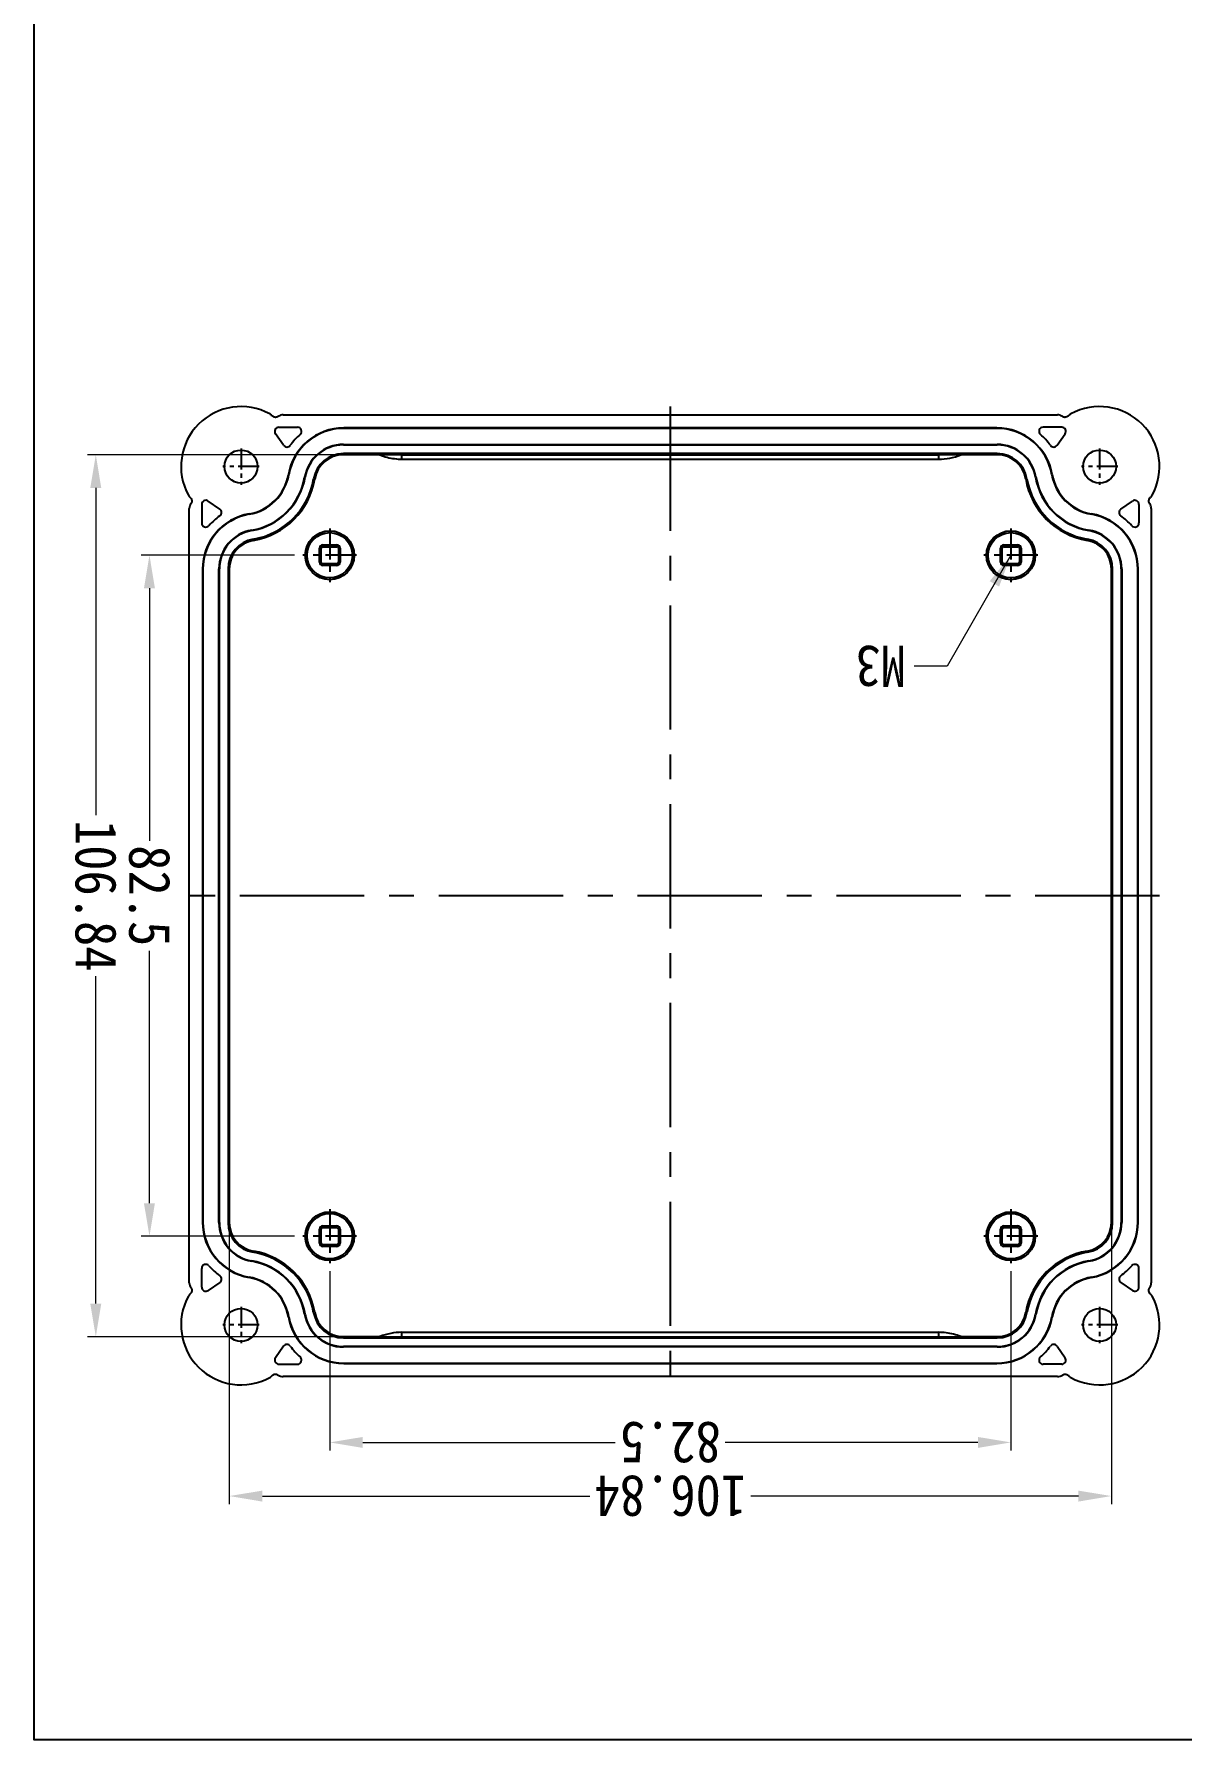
# Model space of a CAD drawing. Header units: millimetres. Extents: x -308 to 1490, y -1725 to -1095.
# Drawn here: x 591.7 to 730.7, y -1725 to -1518.3 of the extents above; entities that cross this region are included whole.
import ezdxf

# ---------------------------------------------------------------- set-up
doc = ezdxf.new("R2010")
doc.units = ezdxf.units.MM
doc.linetypes.add('CENTER', pattern=[50.8, 31.75, -6.35, 6.35, -6.35])
doc.layers.add('dim', color=3, linetype='Continuous', lineweight=9)
doc.styles.add('FFS', font='simfang0.ttf', dxfattribs={"width": 0.9})
doc.dimstyles.new('YanXiu', dxfattribs={"dimtxt": 2.5, "dimasz": 2.2, "dimexe": 1, "dimexo": 0.6, "dimgap": 0.66, "dimtad": 0, "dimzin": 1, "dimdsep": 46, "dimtxsty": 'FFS', "dimcen": 0, "dimclrd": 256, "dimclre": 131, "dimclrt": 42, "dimazin": 0, "dimtfac": 1, "dimtofl": 0, "dimtmove": 0, "dimatfit": 3, "dimfxl": 0, "dimlwd": 5, "dimlwe": 5, "dimarcsym": 0})

# ---------------------------------------------------------------- blocks, each defined once
blk = doc.blocks.new('*D39')
at = {"layer": 'Defpoints', "color": 0}
for p in [(187.04, 265.11), (187.04, 158.27), (217.02, 158.27)]:
    blk.add_point(p, dxfattribs=at)
at = {"layer": 'dim', "color": 131, "lineweight": 5}
for p, q in [((188.04, 265.11), (218.02, 265.11)), ((188.04, 158.27), (218.02, 158.27))]:
    blk.add_line(p, q, dxfattribs=at)
at = {"layer": 'dim', "lineweight": 5}
for p, q in [((217.02, 261.11), (217.02, 221.43)), ((217.02, 162.27), (217.02, 201.94))]:
    blk.add_line(p, q, dxfattribs=at)
at = {"layer": 'dim'}
for points in [[(216.36, 261.11), (217.69, 261.11), (217.02, 265.11)], [(216.36, 162.27), (217.69, 162.27), (217.02, 158.27)]]:
    blk.add_solid(points, dxfattribs=at)
at = {"layer": 'dim', "color": 42, "insert": (217.02, 211.69), "char_height": 5, "attachment_point": 5, "rotation": 90, "style": 'FFS'}
blk.add_mtext('106.84', dxfattribs=at)
blk = doc.blocks.new('*D40')
at = {"layer": 'Defpoints', "color": 0}
for p in [(191.94, 252.94), (191.94, 170.44), (210.52, 170.44)]:
    blk.add_point(p, dxfattribs=at)
at = {"layer": 'dim', "color": 131, "lineweight": 5}
for p, q in [((192.94, 252.94), (211.52, 252.94)), ((192.94, 170.44), (211.52, 170.44))]:
    blk.add_line(p, q, dxfattribs=at)
at = {"layer": 'dim', "lineweight": 5}
for p, q in [((210.52, 248.94), (210.52, 218.35)), ((210.52, 174.44), (210.52, 205.02))]:
    blk.add_line(p, q, dxfattribs=at)
at = {"layer": 'dim'}
for points in [[(209.86, 248.94), (211.19, 248.94), (210.52, 252.94)], [(209.86, 174.44), (211.19, 174.44), (210.52, 170.44)]]:
    blk.add_solid(points, dxfattribs=at)
at = {"layer": 'dim', "color": 42, "insert": (210.52, 211.69), "char_height": 5, "attachment_point": 5, "rotation": 90, "style": 'FFS'}
blk.add_mtext('82.5', dxfattribs=at)
blk = doc.blocks.new('*D41')
at = {"layer": 'Defpoints', "color": 0}
for p in [(200.85, 284.42), (94.01, 251.29), (200.85, 251.29)]:
    blk.add_point(p, dxfattribs=at)
at = {"layer": 'dim', "color": 131, "lineweight": 5}
for p, q in [((94.01, 252.29), (94.01, 285.42)), ((200.85, 252.29), (200.85, 285.42))]:
    blk.add_line(p, q, dxfattribs=at)
at = {"layer": 'dim', "lineweight": 5}
for p, q in [((98.01, 284.42), (137.69, 284.42)), ((196.85, 284.42), (157.18, 284.42))]:
    blk.add_line(p, q, dxfattribs=at)
at = {"layer": 'dim'}
for points in [[(98.01, 285.09), (98.01, 283.76), (94.01, 284.42)], [(196.85, 285.09), (196.85, 283.76), (200.85, 284.42)]]:
    blk.add_solid(points, dxfattribs=at)
at = {"layer": 'dim', "color": 42, "insert": (147.43, 284.42), "char_height": 5, "attachment_point": 5, "style": 'FFS'}
blk.add_mtext('106.84', dxfattribs=at)
blk = doc.blocks.new('*D42')
at = {"layer": 'Defpoints', "color": 0}
for p in [(188.68, 277.92), (106.18, 256.19), (188.68, 256.19)]:
    blk.add_point(p, dxfattribs=at)
at = {"layer": 'dim', "color": 131, "lineweight": 5}
for p, q in [((106.18, 257.19), (106.18, 278.92)), ((188.68, 257.19), (188.68, 278.92))]:
    blk.add_line(p, q, dxfattribs=at)
at = {"layer": 'dim', "lineweight": 5}
for p, q in [((110.18, 277.92), (140.77, 277.92)), ((184.68, 277.92), (154.1, 277.92))]:
    blk.add_line(p, q, dxfattribs=at)
at = {"layer": 'dim'}
for points in [[(110.18, 278.59), (110.18, 277.26), (106.18, 277.92)], [(184.68, 278.59), (184.68, 277.26), (188.68, 277.92)]]:
    blk.add_solid(points, dxfattribs=at)
at = {"layer": 'dim', "color": 42, "insert": (147.43, 277.92), "char_height": 5, "attachment_point": 5, "style": 'FFS'}
blk.add_mtext('82.5', dxfattribs=at)
blk = doc.blocks.new('u73')
at = {"color": 1, "linetype": 'CENTER', "ltscale": 0.474079}
for p, q in [((147.434, 152.428), (147.434, 270.948)), ((88.174, 211.688), (206.694, 211.688))]:
    blk.add_line(p, q, dxfattribs=at)
at = {"color": 7}
for p, q in [((100.53, 269.948), (194.337, 269.948)), ((100.587, 266.266), (99.61, 267.661)), ((100.02, 268.448), (102.269, 268.448)), ((186.994, 268.357), (107.873, 268.357)), ((107.873, 268.304), (107.873, 268.357)), ((186.994, 268.304), (107.873, 268.304)), ((186.994, 268.304), (186.994, 268.357)), ((194.848, 268.448), (192.598, 268.448)), ((194.28, 266.266), (195.257, 267.661)), ((107.831, 266.36), (187.037, 266.36)), ((107.831, 266.36), (107.831, 266.307)), ((107.831, 266.307), (187.037, 266.307)), ((187.037, 265.256), (107.831, 265.256)), ((107.831, 265.256), (107.831, 265.107)), ((112.254, 265.107), (107.831, 265.107)), ((179.934, 265.114), (114.934, 265.114)), ((114.934, 264.583), (114.934, 265.114)), ((179.934, 264.583), (114.934, 264.583)), ((179.934, 265.114), (179.934, 264.583)), ((187.037, 265.107), (182.614, 265.107)), ((187.037, 266.36), (187.037, 266.307)), ((187.037, 265.256), (187.037, 265.107)), ((101.223, 262.696), (101.172, 262.705)), ((193.644, 262.696), (193.696, 262.705)), ((103.144, 262.394), (103.196, 262.385)), ((104.233, 262.211), (104.38, 262.187)), ((190.634, 262.211), (190.488, 262.187)), ((191.723, 262.394), (191.671, 262.385)), ((89.174, 164.784), (89.174, 258.592)), ((90.674, 259.102), (90.674, 256.852)), ((92.856, 258.534), (91.461, 259.511)), ((202.012, 258.534), (203.407, 259.511)), ((204.194, 259.102), (204.194, 256.852)), ((205.694, 258.592), (205.694, 164.784)), ((96.425, 257.898), (96.416, 257.95)), ((198.442, 257.898), (198.451, 257.95)), ((96.727, 255.977), (96.736, 255.925)), ((96.91, 254.888), (96.934, 254.742)), ((197.958, 254.888), (197.933, 254.742)), ((198.14, 255.977), (198.132, 255.925)), ((105.143, 253.788), (104.934, 253.788)), ((104.934, 252.088), (104.934, 253.788)), ((105.143, 252.088), (105.143, 253.788)), ((105.334, 254.188), (107.034, 254.188)), ((105.334, 253.978), (105.334, 254.188)), ((105.334, 253.978), (107.034, 253.978)), ((107.034, 253.978), (107.034, 254.188)), ((107.224, 253.788), (107.434, 253.788)), ((107.224, 253.788), (107.224, 252.088)), ((107.434, 253.788), (107.434, 252.088)), ((187.643, 253.788), (187.434, 253.788)), ((187.434, 252.088), (187.434, 253.788)), ((187.643, 252.088), (187.643, 253.788)), ((187.834, 254.188), (189.534, 254.188)), ((187.834, 253.978), (187.834, 254.188)), ((187.834, 253.978), (189.534, 253.978)), ((189.534, 253.978), (189.534, 254.188)), ((189.724, 253.788), (189.934, 253.788)), ((189.724, 253.788), (189.724, 252.088)), ((189.934, 253.788), (189.934, 252.088)), ((90.765, 251.248), (90.765, 172.127)), ((90.817, 251.248), (90.765, 251.248)), ((90.817, 251.248), (90.817, 172.127)), ((92.762, 172.085), (92.762, 251.291)), ((92.762, 251.291), (92.814, 251.291)), ((92.814, 172.085), (92.814, 251.291)), ((93.866, 251.291), (93.866, 172.085)), ((93.866, 251.291), (94.014, 251.291)), ((94.014, 251.291), (94.014, 172.085)), ((105.143, 252.088), (104.934, 252.088)), ((107.034, 251.897), (105.334, 251.897)), ((105.334, 251.897), (105.334, 251.688)), ((107.034, 251.688), (105.334, 251.688)), ((107.034, 251.897), (107.034, 251.688)), ((107.224, 252.088), (107.434, 252.088)), ((187.643, 252.088), (187.434, 252.088)), ((189.534, 251.897), (187.834, 251.897)), ((187.834, 251.897), (187.834, 251.688)), ((189.534, 251.688), (187.834, 251.688)), ((189.534, 251.897), (189.534, 251.688)), ((189.724, 252.088), (189.934, 252.088)), ((201.002, 251.291), (200.853, 251.291)), ((200.853, 172.085), (200.853, 251.291)), ((201.002, 172.085), (201.002, 251.291)), ((202.106, 251.291), (202.053, 251.291)), ((202.053, 251.291), (202.053, 172.085)), ((202.106, 251.291), (202.106, 172.085)), ((204.05, 251.248), (204.103, 251.248)), ((204.05, 172.127), (204.05, 251.248)), ((204.103, 172.127), (204.103, 251.248)), ((90.817, 172.127), (90.765, 172.127)), ((92.762, 172.085), (92.814, 172.085)), ((93.866, 172.085), (94.014, 172.085)), ((105.334, 171.478), (105.334, 171.688)), ((105.334, 171.688), (107.034, 171.688)), ((107.034, 171.478), (107.034, 171.688)), ((187.834, 171.688), (189.534, 171.688)), ((187.834, 171.478), (187.834, 171.688)), ((189.534, 171.478), (189.534, 171.688)), ((201.002, 172.085), (200.853, 172.085)), ((202.106, 172.085), (202.053, 172.085)), ((204.05, 172.127), (204.103, 172.127)), ((104.934, 169.588), (104.934, 171.288)), ((105.143, 171.288), (104.934, 171.288)), ((105.143, 169.588), (104.934, 169.588)), ((105.143, 169.588), (105.143, 171.288)), ((105.334, 171.478), (107.034, 171.478)), ((107.224, 171.288), (107.224, 169.588)), ((107.224, 171.288), (107.434, 171.288)), ((107.224, 169.588), (107.434, 169.588)), ((107.434, 171.288), (107.434, 169.588)), ((187.643, 171.288), (187.434, 171.288)), ((187.434, 169.588), (187.434, 171.288)), ((187.643, 169.588), (187.434, 169.588)), ((187.643, 169.588), (187.643, 171.288)), ((187.834, 171.478), (189.534, 171.478)), ((189.724, 171.288), (189.934, 171.288)), ((189.724, 171.288), (189.724, 169.588)), ((189.724, 169.588), (189.934, 169.588)), ((189.934, 171.288), (189.934, 169.588)), ((96.727, 167.398), (96.736, 167.45)), ((96.91, 168.487), (96.934, 168.634)), ((105.334, 169.397), (105.334, 169.188)), ((107.034, 169.397), (105.334, 169.397)), ((107.034, 169.188), (105.334, 169.188)), ((107.034, 169.397), (107.034, 169.188)), ((189.534, 169.397), (187.834, 169.397)), ((187.834, 169.397), (187.834, 169.188)), ((189.534, 169.188), (187.834, 169.188)), ((189.534, 169.397), (189.534, 169.188)), ((197.958, 168.487), (197.933, 168.634)), ((198.14, 167.398), (198.132, 167.45)), ((90.674, 164.274), (90.674, 166.523)), ((96.425, 165.477), (96.416, 165.426)), ((198.442, 165.477), (198.451, 165.426)), ((204.194, 164.274), (204.194, 166.523)), ((92.856, 164.841), (91.461, 163.864)), ((202.012, 164.841), (203.407, 163.864)), ((101.223, 160.679), (101.172, 160.67)), ((103.144, 160.981), (103.196, 160.99)), ((104.233, 161.164), (104.38, 161.188)), ((190.634, 161.164), (190.488, 161.188)), ((191.723, 160.981), (191.671, 160.99)), ((193.644, 160.679), (193.696, 160.67)), ((100.587, 157.11), (99.61, 155.715)), ((107.831, 158.12), (107.831, 158.268)), ((107.831, 158.268), (112.254, 158.268)), ((107.831, 158.12), (187.037, 158.12)), ((107.831, 157.016), (107.831, 157.068)), ((187.037, 157.068), (107.831, 157.068)), ((114.934, 158.261), (114.934, 158.792)), ((179.934, 158.792), (114.934, 158.792)), ((179.934, 158.261), (114.934, 158.261)), ((179.934, 158.792), (179.934, 158.261)), ((182.614, 158.268), (187.037, 158.268)), ((187.037, 158.12), (187.037, 158.268)), ((187.037, 157.016), (187.037, 157.068)), ((194.28, 157.11), (195.257, 155.715)), ((187.037, 157.016), (107.831, 157.016)), ((107.873, 155.071), (107.873, 155.019)), ((107.873, 155.071), (186.994, 155.071)), ((107.873, 155.019), (186.994, 155.019)), ((186.994, 155.071), (186.994, 155.019)), ((100.02, 154.928), (102.269, 154.928)), ((194.337, 153.428), (100.53, 153.428)), ((194.848, 154.928), (192.598, 154.928))]:
    blk.add_line(p, q, dxfattribs=at)
at = {"color": 1, "linetype": 'CENTER', "ltscale": 0.08}
for p, q in [((95.434, 261.488), (95.434, 265.888)), ((199.434, 261.488), (199.434, 265.888)), ((93.234, 263.688), (97.634, 263.688)), ((197.234, 263.688), (201.634, 263.688)), ((95.434, 157.488), (95.434, 161.888)), ((199.434, 157.488), (199.434, 161.888)), ((93.234, 159.688), (97.634, 159.688)), ((197.234, 159.688), (201.634, 159.688))]:
    blk.add_line(p, q, dxfattribs=at)
at = {"color": 1, "linetype": 'CENTER', "ltscale": 0.118381}
for p, q in [((106.184, 249.682), (106.184, 256.193)), ((188.684, 249.682), (188.684, 256.193)), ((102.928, 252.938), (109.439, 252.938)), ((185.428, 252.938), (191.939, 252.938)), ((106.184, 167.182), (106.184, 173.693)), ((188.684, 167.182), (188.684, 173.693)), ((102.928, 170.438), (109.439, 170.438)), ((185.428, 170.438), (191.939, 170.438))]:
    blk.add_line(p, q, dxfattribs=at)
at = {"color": 7}
for centre, radius in [((95.434, 263.688), 2), ((199.434, 263.688), 2), ((106.184, 252.938), 2.96), ((106.184, 252.938), 2.75), ((188.684, 252.938), 2.96), ((188.684, 252.938), 2.75), ((106.184, 170.438), 2.96), ((106.184, 170.438), 2.75), ((188.684, 170.438), 2.96), ((188.684, 170.438), 2.75), ((95.434, 159.688), 2), ((199.434, 159.688), 2)]:
    blk.add_circle(centre, radius, dxfattribs=at)
for centre, radius, start, end in [((95.434, 263.688), 7.26, 61.35867, 208.65237), ((199.434, 263.688), 7.26, 331.34763, 118.64133), ((98.434, 269.182), 1, 41.47807, 61.35849), ((100.53, 268.948), 1, 90.00073, 125.86555), ((194.337, 268.948), 1, 54.13445, 89.99927), ((196.433, 269.182), 1, 118.64151, 138.52193), ((100.02, 267.948), 0.5, 90, 215), ((107.873, 261.558), 6.799, 89.9979, 170.28594), ((107.873, 261.558), 6.746, 89.99788, 170.28596), ((107.871, 261.56), 7.996, 131.24932, 144.01047), ((102.269, 267.948), 0.5, 311.25493, 90), ((186.994, 261.558), 6.799, 9.71406, 90.0021), ((186.994, 261.558), 6.746, 9.71404, 90.00212), ((192.598, 267.948), 0.5, 90, 228.74507), ((186.996, 261.56), 7.996, 35.98953, 48.75068), ((194.848, 267.948), 0.5, 325, 90), ((100.997, 266.552), 0.5, 215, 324.0114), ((107.83, 261.608), 4.751, 89.99765, 170.47963), ((107.83, 261.608), 4.699, 89.99763, 170.47966), ((107.83, 261.608), 3.647, 89.99715, 170.48014), ((107.83, 261.608), 3.499, 89.99682, 170.48047), ((114.919, -252.884), 517.998, 89.99835, 90.2948), ((179.963, -247.063), 512.177, 89.7035, 90.00333), ((179.931, 271.707), 7.124, 270.019, 292.11887), ((187.037, 261.608), 4.751, 9.52037, 90.00235), ((187.037, 261.608), 4.699, 9.52034, 90.00237), ((187.037, 261.608), 3.647, 9.51986, 90.00285), ((187.037, 261.608), 3.499, 9.51953, 90.00318), ((193.871, 266.552), 0.5, 215.9886, 325), ((95.434, 263.688), 5.821, 279.71616, 350.28384), ((95.434, 263.688), 5.874, 279.71616, 350.28384), ((199.434, 263.688), 5.874, 189.71616, 260.28384), ((199.434, 263.688), 5.821, 189.71616, 260.28384), ((95.434, 263.688), 7.819, 279.52272, 350.47728), ((95.434, 263.688), 7.871, 279.52272, 350.47728), ((95.434, 263.688), 8.923, 279.52272, 350.47728), ((95.434, 263.688), 9.071, 279.52272, 350.47728), ((199.434, 263.688), 9.071, 189.52272, 260.47728), ((199.434, 263.688), 8.923, 189.52272, 260.47728), ((199.434, 263.688), 7.871, 189.52272, 260.47728), ((199.434, 263.688), 7.819, 189.52272, 260.47728), ((89.94, 260.686), 1, 208.65256, 228.46155), ((90.174, 258.592), 1, 144.17352, 179.99926), ((91.174, 259.102), 0.5, 55, 180), ((92.569, 258.125), 0.5, 305.9886, 55), ((202.298, 258.125), 0.5, 125, 234.0114), ((203.694, 259.102), 0.5, 0, 125), ((204.694, 258.592), 1, 0.00074, 35.82648), ((204.927, 260.686), 1, 311.53845, 331.34744), ((91.174, 256.852), 0.5, 180, 318.74507), ((97.563, 251.248), 6.799, 99.71406, 180.0021), ((97.563, 251.248), 6.746, 99.71404, 180.00212), ((97.562, 251.25), 7.996, 125.98953, 138.75068), ((197.304, 251.248), 6.746, 359.99788, 80.28596), ((197.304, 251.248), 6.799, 359.9979, 80.28594), ((197.306, 251.25), 7.996, 41.24932, 54.01047), ((203.694, 256.852), 0.5, 221.25493, 0), ((97.513, 251.291), 4.751, 99.52037, 180.00235), ((97.513, 251.291), 4.699, 99.52034, 180.00237), ((97.513, 251.291), 3.647, 99.51986, 180.00285), ((97.513, 251.291), 3.499, 99.51953, 180.00318), ((197.354, 251.291), 3.499, 359.99682, 80.48046), ((197.354, 251.291), 3.647, 359.99715, 80.48013), ((197.354, 251.291), 4.699, 359.99763, 80.47965), ((197.354, 251.291), 4.751, 359.99766, 80.47963), ((105.334, 253.788), 0.4, 90, 180), ((105.334, 253.788), 0.19, 90, 180), ((107.034, 253.788), 0.4, 0, 90), ((107.034, 253.788), 0.19, 0, 90), ((187.834, 253.788), 0.4, 90, 180), ((187.834, 253.788), 0.19, 90, 180), ((189.534, 253.788), 0.4, 0, 90), ((189.534, 253.788), 0.19, 0, 90), ((105.334, 252.088), 0.4, 180, 270), ((105.334, 252.088), 0.19, 180, 270), ((107.034, 252.088), 0.4, 270, 0), ((107.034, 252.088), 0.19, 270, 0), ((187.834, 252.088), 0.4, 180, 270), ((187.834, 252.088), 0.19, 180, 270), ((189.534, 252.088), 0.4, 270, 0), ((189.534, 252.088), 0.19, 270, 0), ((97.563, 172.127), 6.799, 179.9979, 260.28594), ((97.563, 172.127), 6.746, 179.99788, 260.28596), ((97.513, 172.084), 4.751, 179.99765, 260.47963), ((97.513, 172.084), 4.699, 179.99763, 260.47966), ((97.513, 172.084), 3.647, 179.99715, 260.48014), ((97.513, 172.084), 3.499, 179.99682, 260.48047), ((105.334, 171.288), 0.4, 90, 180), ((107.034, 171.288), 0.4, 0, 90), ((187.834, 171.288), 0.4, 90, 180), ((189.534, 171.288), 0.4, 0, 90), ((197.354, 172.084), 3.499, 279.51954, 0.00318), ((197.354, 172.084), 3.647, 279.51987, 0.00285), ((197.354, 172.084), 4.699, 279.52035, 0.00237), ((197.354, 172.084), 4.751, 279.52037, 0.00234), ((197.304, 172.127), 6.746, 279.71404, 0.00212), ((197.304, 172.127), 6.799, 279.71406, 0.0021), ((105.334, 169.588), 0.4, 180, 270), ((105.334, 171.288), 0.19, 90, 180), ((105.334, 169.588), 0.19, 180, 270), ((107.034, 171.288), 0.19, 0, 90), ((107.034, 169.588), 0.4, 270, 0), ((107.034, 169.588), 0.19, 270, 360), ((187.834, 169.588), 0.4, 180, 270), ((187.834, 171.288), 0.19, 90, 180), ((187.834, 169.588), 0.19, 180, 270), ((189.534, 171.288), 0.19, 0, 90), ((189.534, 169.588), 0.4, 270, 0), ((189.534, 169.588), 0.19, 270, 360), ((95.434, 159.688), 7.819, 9.52272, 80.47728), ((95.434, 159.688), 7.871, 9.52272, 80.47728), ((95.434, 159.688), 8.923, 9.52272, 80.47728), ((95.434, 159.688), 9.071, 9.52272, 80.47728), ((199.434, 159.688), 9.071, 99.52272, 170.47728), ((199.434, 159.688), 8.923, 99.52272, 170.47728), ((199.434, 159.688), 7.871, 99.52272, 170.47728), ((199.434, 159.688), 7.819, 99.52272, 170.47728), ((91.174, 166.523), 0.5, 41.25493, 180), ((97.562, 172.125), 7.996, 221.24932, 234.01047), ((92.569, 165.25), 0.5, 305, 54.0114), ((95.434, 159.688), 5.821, 9.71616, 80.28384), ((95.434, 159.688), 5.874, 9.71616, 80.28384), ((199.434, 159.688), 5.874, 99.71616, 170.28384), ((199.434, 159.688), 5.821, 99.71616, 170.28384), ((202.298, 165.25), 0.5, 125.9886, 235), ((197.306, 172.125), 7.996, 305.98953, 318.75068), ((203.694, 166.523), 0.5, 0, 138.74507), ((89.94, 162.689), 0.999, 131.54302, 151.34959), ((90.174, 164.784), 1, 180.00074, 215.82648), ((91.174, 164.274), 0.5, 180, 305), ((203.694, 164.274), 0.5, 235, 0), ((204.694, 164.784), 1, 324.17352, 359.99926), ((204.927, 162.689), 1, 28.65256, 48.46155), ((95.434, 159.688), 7.26, 151.34763, 298.64133), ((199.434, 159.688), 7.26, 241.35867, 28.65237), ((107.873, 161.817), 6.799, 189.71406, 270.0021), ((107.873, 161.817), 6.746, 189.71404, 270.00212), ((107.83, 161.767), 4.751, 189.52037, 270.00234), ((107.83, 161.767), 4.699, 189.52035, 270.00237), ((107.83, 161.767), 3.647, 189.51987, 270.00285), ((107.83, 161.767), 3.499, 189.51954, 270.00318), ((186.994, 161.817), 6.746, 269.99788, 350.28596), ((186.994, 161.817), 6.799, 269.9979, 350.28594), ((187.037, 161.767), 3.499, 269.99682, 350.48046), ((187.037, 161.767), 3.647, 269.99715, 350.48013), ((187.037, 161.767), 4.699, 269.99763, 350.47965), ((187.037, 161.767), 4.751, 269.99766, 350.47963), ((100.997, 156.823), 0.5, 35.9886, 145), ((107.871, 161.815), 7.996, 215.98953, 228.75068), ((114.936, 151.668), 7.124, 90.019, 112.11887), ((114.904, 670.438), 512.177, 269.7035, 270.00333), ((179.949, 676.259), 517.998, 269.99835, 270.2948), ((186.996, 161.815), 7.996, 311.24932, 324.01047), ((193.871, 156.823), 0.5, 35, 144.0114), ((100.02, 155.428), 0.5, 145, 270), ((102.269, 155.428), 0.5, 270, 48.74507), ((192.598, 155.428), 0.5, 131.25493, 270), ((194.848, 155.428), 0.5, 270, 35), ((98.434, 154.194), 1.001, 298.64615, 318.51714), ((100.53, 154.428), 1, 234.13445, 269.99927), ((194.337, 154.428), 1, 270.00073, 305.86555), ((196.433, 154.194), 1, 221.47807, 241.35849)]:
    blk.add_arc(centre, radius, start, end, dxfattribs=at)
for points, start_tangent, end_tangent in [([(99.944, 269.758), (99.797, 269.68), (99.631, 269.647), (99.465, 269.668), (99.31, 269.736), (99.183, 269.844)], (-0.8104028, -0.5858731), (-0.6623361, 0.7492069)), ([(195.684, 269.844), (195.557, 269.736), (195.403, 269.668), (195.236, 269.647), (195.071, 269.68), (194.923, 269.758)], (-0.6623361, -0.7492069), (-0.8104028, 0.5858731)), ([(112.254, 265.107), (113.128, 264.816), (114.023, 264.642), (114.934, 264.583)], (0.9267906, -0.3755785), (1, 0)), ([(89.277, 259.938), (89.383, 259.813), (89.452, 259.66), (89.474, 259.493), (89.442, 259.327), (89.363, 259.177)], (0.7485084, -0.6631253), (-0.5853203, -0.8108022)), ([(205.504, 259.177), (205.426, 259.327), (205.394, 259.493), (205.415, 259.66), (205.484, 259.813), (205.59, 259.938)], (-0.5853203, 0.8108022), (0.7485084, 0.6631253)), ([(89.363, 164.198), (89.442, 164.048), (89.474, 163.882), (89.452, 163.715), (89.383, 163.562), (89.277, 163.438)], (0.5853203, -0.8108022), (-0.7485084, -0.6631253)), ([(205.59, 163.438), (205.484, 163.562), (205.415, 163.715), (205.394, 163.882), (205.426, 164.048), (205.504, 164.198)], (-0.7485084, 0.6631253), (0.5853203, 0.8108022)), ([(182.614, 158.268), (181.739, 158.559), (180.845, 158.734), (179.934, 158.792)], (-0.9267906, 0.3755785), (-1, 0)), ([(99.183, 153.531), (99.31, 153.639), (99.465, 153.708), (99.631, 153.728), (99.797, 153.695), (99.944, 153.617)], (0.6623361, 0.7492069), (0.8104028, -0.5858731)), ([(194.923, 153.617), (195.071, 153.695), (195.236, 153.728), (195.403, 153.708), (195.557, 153.639), (195.684, 153.531)], (0.8104028, 0.5858731), (0.6623361, -0.7492069))]:
    blk.add_spline(points, degree=3, dxfattribs=dict(at, start_tangent=start_tangent, end_tangent=end_tangent))
at = {"layer": 'Defpoints', "color": 2}
blk.add_lwpolyline([(-224.487, 313.96), (224.487, 313.96), (224.487, 0), (-224.487, 0)], close=True, dxfattribs=at)
at = {"layer": 'dim', "color": 42, "insert": (118.907, 183.87), "char_height": 5, "attachment_point": 4, "style": 'FFS'}
blk.add_mtext('M3', dxfattribs=at)
at = {"layer": 'dim'}
for base, p1, p2, picture, middle in [((200.853, 284.424), (94.014, 251.291), (200.853, 251.291), '*D41', (147.434, 284.424)), ((188.684, 277.924), (106.184, 256.193), (188.684, 256.193), '*D42', (147.434, 277.924))]:
    dim = blk.add_linear_dim(base=base, p1=p1, p2=p2, dimstyle='YanXiu', override={"dimtxt": 5, "dimasz": 4, "dimexe": 0.9995, "dimexo": 0.9995, "dimgap": 0.9995, "dimzin": 8}, dxfattribs=at)
    dim.commit()
    dim.dimension.update_dxf_attribs({"geometry": picture, "text_midpoint": middle})
for base, p1, p2, picture, middle in [((217.023, 158.268), (187.037, 265.107), (187.037, 158.268), '*D39', (217.023, 211.688)), ((210.523, 170.438), (191.939, 252.938), (191.939, 170.438), '*D40', (210.523, 211.688))]:
    dim = blk.add_linear_dim(base=base, p1=p1, p2=p2, angle=90, dimstyle='YanXiu', override={"dimtxt": 5, "dimasz": 4, "dimexe": 0.9995, "dimexo": 0.9995, "dimgap": 0.9995, "dimzin": 8}, dxfattribs=at)
    dim.commit()
    dim.dimension.update_dxf_attribs({"geometry": picture, "text_midpoint": middle})
at = {"layer": 'dim', "annotation_type": 0, "has_hookline": 1, "hookline_direction": 0, "text_width": 5.765}
blk.add_leader([(106.184, 170.438), (113.908, 183.87), (117.908, 183.87)], dimstyle='YanXiu', override={"dimtxt": 5, "dimasz": 4, "dimexe": 0.9995, "dimexo": 0.9995, "dimgap": 0.9995}, dxfattribs=at)

msp = doc.modelspace()

# ---------------------------------------------------------------- block references
at = {"rotation": 180}
msp.add_blockref('u73', (816.18, -1411.02), dxfattribs=at)

doc.saveas('drawing.dxf')
